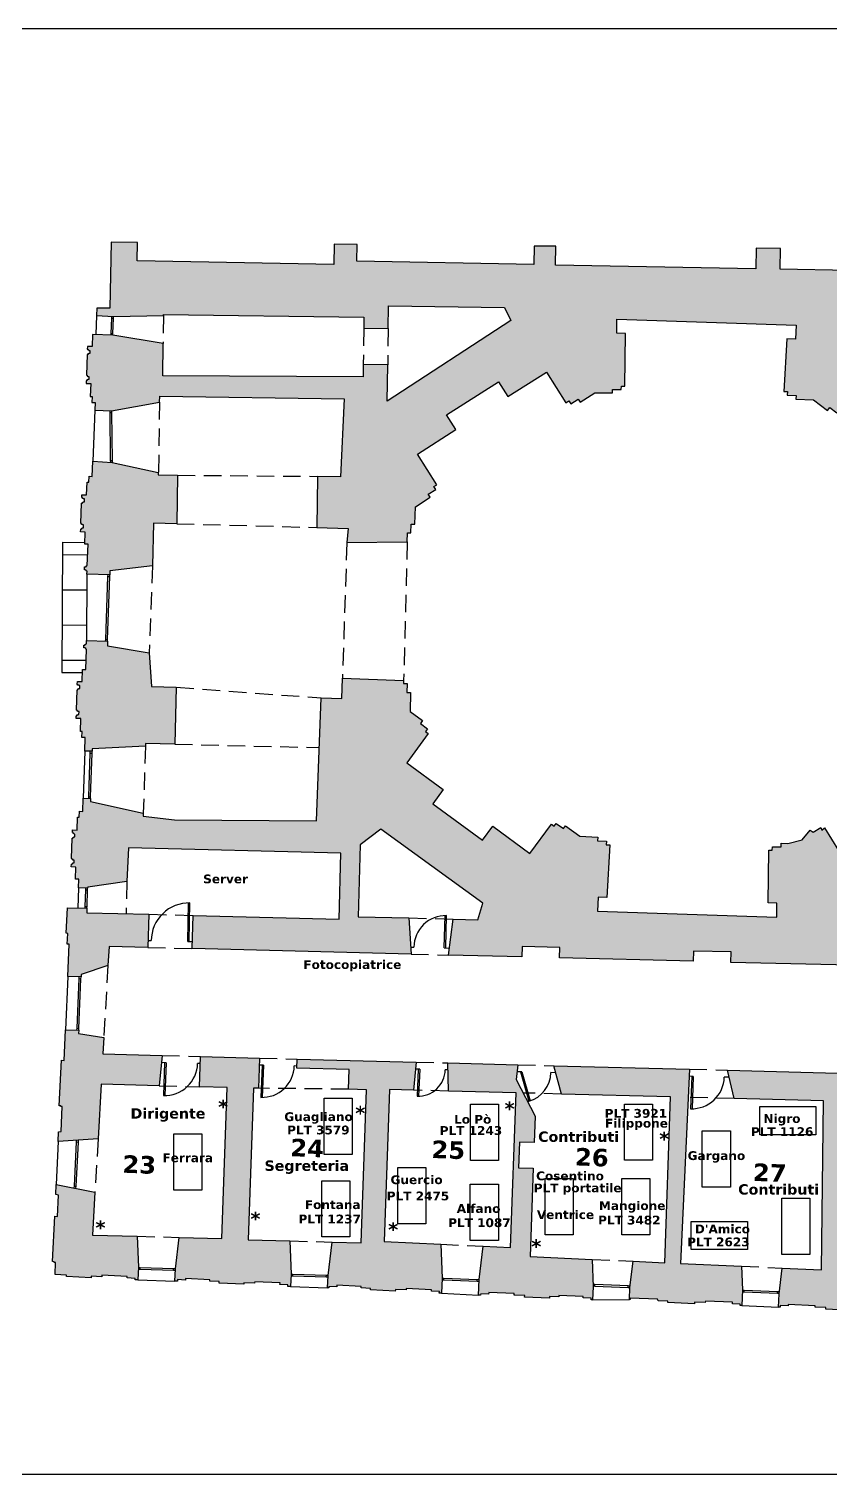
# Model space of a CAD drawing. Extents: x 1037 to 14540, y 1034 to 18285.
# Drawn here: x 10111 to 12390, y 9688 to 13799 of the extents above; entities that cross this region are included whole.
import ezdxf
from ezdxf.enums import TextEntityAlignment as Align

# ---------------------------------------------------------------- set-up
doc = ezdxf.new("R2010")
doc.units = 0
doc.header["$LTSCALE"] = 100
doc.header["$MEASUREMENT"] = 0
doc.linetypes.add('TRATTEGGIATA', pattern=[0.75, 0.5, -0.25])
for name, color, linetype in [('infissi', 251, 'CONTINUOUS'), ('legenda testi', 7, 'CONTINUOUS'), ('murature polilinee', 7, 'CONTINUOUS'), ('murature retini', 253, 'CONTINUOUS'), ('proiezioni', 252, 'CONTINUOUS'), ('Tavoli', 250, 'CONTINUOUS'), ('testi PLT', 154, 'CONTINUOUS')]:
    doc.layers.add(name, color=color, linetype=linetype)
for name, color, linetype, lineweight in [('testi', 252, 'CONTINUOUS', 30), ('testi nomi personale', 251, 'CONTINUOUS', 20), ('testi numero stanza', 40, 'CONTINUOUS', 30)]:
    doc.layers.add(name, color=color, linetype=linetype, lineweight=lineweight)
doc.styles.add('stile1', font='verdanab.ttf', dxfattribs={"height": 1})

msp = doc.modelspace()

# ---------------------------------------------------------------- hatches: boundary and pattern name
at = {"layer": 'murature retini', "lineweight": 30}
h = msp.add_hatch(color=256, dxfattribs=at)
h.paths.add_polyline_path([(13925.9, 12673.5), (14011.1, 12689.2), (14010.8, 12696.2), (14040.7, 12698.6), (14042.9, 12665.3), (14038.3, 12665), (14039, 12654.9), (14035.9, 12654.7), (14044.7, 12542.1), (14048.3, 12542.3), (14048.9, 12534.6), (14054.5, 12535), (14062.6, 12413.4), (14058.5, 12413.1), (14060, 12390.7), (13961.7, 12382.6), (13964.2, 12434.2), (13924.3, 12435.5), (13918.5, 12538.5), (13929.8, 12538.1)])
h.paths.add_polyline_path([(14003.3, 12781.4), (14002.5, 12788.4), (13922.6, 12790), (13917, 12983.6), (13515.4, 12973.7), (13507.3, 13037.1), (13501.4, 13037), (13500.6, 13089.3), (13962.1, 13100.8), (13961.9, 13159.2), (14001.9, 13158.8), (14002.1, 13114.6), (14018.4, 13123.9), (14024.2, 13119.5), (14028.6, 13113.3), (14035.3, 13107.1), (14041.9, 13103.5), (14045.9, 13098.6), (14045.9, 13090.7), (14035.7, 13084), (14026, 13086.2), (14016.2, 13084.9), (14013.5, 13070.3), (14016.3, 13065.7), (14022.5, 12972.5), (14018, 12972.2), (14019.6, 12946.8), (14016.6, 12946.6), (14024.5, 12827), (14027.6, 12827.2), (14028.2, 12817), (14032.8, 12817.3), (14035, 12784)])
h.paths.add_polyline_path([(13395.4, 13086.7), (12919.5, 13074.9), (12917.9, 13168.7), (12841.8, 13169.4), (12843, 13104.1), (12248.1, 13115.3), (12249.2, 13174.8), (12179.4, 13175.4), (12178.3, 13116.6), (11608.4, 13127.3), (11609.4, 13180.6), (11547.8, 13181.2), (11546.8, 13128.4), (11043.4, 13137.9), (11044.3, 13185.7), (10979.3, 13186.3), (10978.2, 13128.9), (10418.3, 13139.4), (10419.3, 13191.4), (10344.3, 13192.1), (10340.8, 13004.2), (10303.7, 13004.9), (10302.9, 12983.4), (10351.6, 12981.4), (10493.6, 12983.6), (10493.6, 12986.7), (11063.6, 12978.9), (11063.1, 12947.3), (11132.9, 12946.4), (11133.7, 13011), (11463.7, 13006.5), (11481.4, 12969.4), (11130, 12739.8), (11131.5, 12843.8), (11061.7, 12844.8), (11061.2, 12808.9), (10491.2, 12811.7), (10492.5, 12903.8), (10349.7, 12927.6), (10291.7, 12929.9), (10290.5, 12895.3), (10277.1, 12895.8), (10276.8, 12888.1), (10278.8, 12888), (10278.7, 12885.7), (10281, 12885.6), (10281, 12884.1), (10284.3, 12884), (10284, 12875.8), (10280.7, 12876), (10280.6, 12874.5), (10278.3, 12874.6), (10278.2, 12872.3), (10276.2, 12872.4), (10274, 12814), (10276, 12813.9), (10275.9, 12811.6), (10278.3, 12811.5), (10278.2, 12810.1), (10281.5, 12810), (10281.2, 12801.8), (10277.9, 12801.9), (10277.9, 12800.5), (10275.5, 12800.5), (10275.4, 12798.2), (10273.5, 12798.3), (10273.2, 12790.6), (10286.6, 12790.1), (10285.2, 12753.6), (10290.2, 12753.4), (10289.5, 12736.5), (10298.7, 12736.2), (10297.9, 12714.9), (10345.9, 12712.2), (10482.6, 12737.7), (10482.9, 12753.9), (11007.8, 12746.6), (10997.5, 12525.3), (10931.9, 12526.2), (10929.9, 12380.8), (11019.1, 12378.3), (11015.2, 12338), (11186.6, 12339.5), (11187.5, 12365.7), (11197.5, 12365.4), (11198.3, 12390.4), (11208.3, 12390), (11210.1, 12440), (11252.3, 12466.8), (11246.9, 12475.2), (11268, 12488.6), (11262.7, 12497.1), (11271.1, 12502.4), (11215.8, 12589.7), (11325.5, 12659.3), (11298.8, 12701.5), (11446.5, 12795.3), (11473.3, 12753.1), (11583.1, 12822.7), (11638.4, 12735.5), (11646.9, 12740.8), (11652.2, 12732.4), (11673.3, 12745.8), (11678.7, 12737.3), (11720.9, 12764.1), (11770.9, 12763.5), (11771, 12773.5), (11796, 12773.1), (11796.2, 12783.1), (11806.2, 12783), (11808.1, 12933), (11783.1, 12933.3), (11783.7, 12973.3), (12293.9, 12956.4), (12291.8, 12916.5), (12266.8, 12917.8), (12258.8, 12768), (12268.8, 12767.5), (12268.3, 12757.5), (12293.3, 12756.2), (12292.7, 12746.2), (12342.7, 12743.5), (12383, 12714), (12388.9, 12722.1), (12409.1, 12707.3), (12415, 12715.4), (12423.1, 12709.5), (12484.1, 12792.9), (12589, 12716.1), (12618.5, 12756.5), (12759.8, 12653.2), (12730.2, 12612.8), (12835.2, 12536.1), (12774.2, 12452.7), (12782.2, 12446.8), (12776.3, 12438.7), (12796.5, 12423.9), (12790.6, 12415.9), (12831, 12386.4), (12829.6, 12344.3), (13009.5, 12340), (13012.9, 12465.1), (13689.9, 12443.1), (13678.4, 12159.6), (13764.2, 12156.1), (13775.4, 12440.3), (13805.7, 12439.4), (13816, 12542.1), (13188.4, 12563.9), (13186, 12534), (13072.2, 12538), (13071, 12568), (13051.3, 12568.7), (13014.6, 12851.9), (12885.4, 12849), (12894.8, 12776.9), (12599.5, 12979.7), (12592.1, 13031.6), (12876.4, 13026.3), (12883.6, 12928.9), (13012.8, 12931.9), (13009.6, 12961.8), (13385.5, 12970.4), (13390.3, 13035.1), (13396.1, 13035.2)])
h.paths.add_polyline_path([(13932.8, 11874.7), (14093.4, 11887.1), (14085.6, 12005.1), (14044.9, 11995.5), (14044.5, 11985.5), (13939.1, 11987)])
h.paths.add_polyline_path([(13952.6, 12197.1), (13955.8, 12262.4), (14068.1, 12269.1), (14073.1, 12193.6), (14025.6, 12190.5), (14025.3, 12195.8)])
h.paths.add_polyline_path([(14092.4, 11473), (14120.7, 11474.8), (14109.3, 11646.9), (14114.1, 11647.2), (14112.5, 11671.3), (14117.6, 11671.6), (14112.3, 11750.4), (14107.3, 11750.1), (14106.1, 11767.7), (13926, 11753.8), (13925.5, 11746.5), (13904.4, 11746.8), (13895.3, 11664.6), (14010.2, 11661.7), (14006.5, 11494.2), (14090.6, 11502.1)])
h.paths.add_polyline_path([(13909.4, 11184.1), (13999.8, 11181.8), (14003.2, 11338.9), (14099.6, 11367), (14097.4, 11396.1), (14125.7, 11398), (14136.8, 11230.4), (14141.7, 11230.8), (14143.3, 11206.7), (14148.3, 11207), (14153.5, 11128.2), (14148.5, 11127.9), (14150.1, 11103.8), (14145.2, 11103.5), (14149.2, 11043.1), (14096, 11039.6), (14053.5, 11060.2), (14054.9, 11095.4), (13897.8, 11099.4)])
h.paths.add_polyline_path([(14006, 10787.5), (14035.9, 10786.7), (14037.9, 10837.7), (14162.3, 10846), (14167, 10774.4), (14171.9, 10774.8), (14173.5, 10750.7), (14178.5, 10751), (14183.7, 10672.2), (14178.7, 10671.9), (14180.3, 10647.8), (14175.4, 10647.5), (14185, 10502.2), (14151.1, 10495), (14151.5, 10503.1), (14068, 10506.4), (14065.6, 10695.5), (14015.9, 10697.5)])
h.paths.add_polyline_path([(13991.8, 10130.4), (14003.6, 10129.9), (14020.6, 10205.4), (14079.6, 10203), (14069.4, 10356.3), (14159.2, 10376.9), (14159.3, 10385.2), (14192.9, 10384.3), (14204, 10215.4), (14222.1, 10216.6), (14223.7, 10192.5), (14229.5, 10193.4), (14236.1, 10093.2), (14230.3, 10092.8), (14232.1, 10066.6), (14195.6, 10068), (14195.4, 10062.3), (14095.7, 10066.3), (14096, 10072.1), (14071.6, 10073.1), (14072.4, 10091.2), (13998.5, 10094.2), (13998.2, 10089.7), (13990.1, 10090)])
h.paths.add_polyline_path([(13552.9, 10148.2), (13564.7, 10147.7), (13581.7, 10223.2), (13621.3, 10221.6), (13621.4, 10247), (13656.8, 10245.5), (13657.6, 10519.1), (13617.6, 10520), (13617.6, 10530), (13657.6, 10529.1), (13658, 10671.8), (13628.9, 10672.9), (13629, 10708.2), (13538.1, 10711.9), (13537.6, 10531.8), (13547.6, 10531.6), (13547.6, 10521.6), (13517.6, 10522.3), (13517.6, 10532.3), (13527.6, 10532.1), (13528.1, 10711), (13408.1, 10717.1), (13407.6, 10534.8), (13447.6, 10533.9), (13447.6, 10523.9), (13397.6, 10525), (13398.1, 10717.6), (13352.2, 10719.4), (13352.5, 10803), (13905.4, 10789.8), (13890.1, 10702.6), (13718.2, 10709.6), (13716.7, 10217.7), (13864.2, 10211.8), (13875.1, 10135.2), (13886.9, 10134.7), (13885.1, 10091.2), (13868.2, 10091.9), (13864.3, 10095.8), (13842.4, 10096.7), (13837.6, 10101.3), (13774.6, 10103.9), (13774.2, 10095.5), (13644.8, 10100.7), (13645.2, 10110.6), (13551.5, 10114.4)])
h.paths.add_polyline_path([(13115.2, 10133.2), (13134, 10343.5), (13143.1, 10352.8), (13185.1, 10420.8), (13201.5, 10504.3), (13188.3, 10588.4), (13148.9, 10658), (13101.2, 10698.7), (13101.2, 10809), (13243.7, 10805.6), (13243.3, 10665.6), (13248.1, 10665.4), (13246.9, 10236.8), (13425.4, 10229.6), (13436.2, 10153), (13448, 10152.5), (13446.6, 10118.5), (13350.1, 10122.8), (13349.9, 10118.5), (13319.6, 10119.8), (13319.4, 10115.5), (13243.6, 10118.9), (13243.8, 10123.2), (13213.5, 10124.5), (13213.7, 10128.8), (13136.7, 10132.3), (13136.5, 10128), (13118.7, 10128.7)])
h.paths.add_polyline_path([(13784.2, 11102.2), (13776.5, 11187.5), (13156.6, 11203), (13149.9, 11118.2), (13254.6, 11115.5), (13255.5, 11141.7), (13362.8, 11139), (13361.9, 11112.8)])
h.paths.add_polyline_path([(10265, 11610.4), (10285.8, 11609.9), (10285.5, 11601.4), (10435.9, 11567.9), (10435.6, 11559.5), (10524.5, 11549.3), (10928.9, 11546.1), (10942, 11895.9), (11001.2, 11894.3), (11002.6, 11951.8), (11176.7, 11945.7), (11176.5, 11936.9), (11186.5, 11936.8), (11186.1, 11911.8), (11196.1, 11911.6), (11195.2, 11857.3), (11230.4, 11831.4), (11224.5, 11823.4), (11244.6, 11808.5), (11238.7, 11800.5), (11246.7, 11794.6), (11185.5, 11711.3), (11289.3, 11635), (11259.7, 11594.7), (11400.7, 11491), (11430.3, 11531.3), (11535.9, 11453.6), (11597.1, 11536.8), (11605.2, 11530.9), (11611.1, 11538.9), (11631.3, 11524.1), (11637.2, 11532.2), (11677.7, 11502.4), (11729.1, 11499.6), (11728.6, 11489.7), (11753.5, 11488.3), (11753, 11478.3), (11763, 11477.8), (11755, 11328), (11730.1, 11329.4), (11727.9, 11289.4), (12238.2, 11272.5), (12238.7, 11312.5), (12213.7, 11312.8), (12215.6, 11462.8), (12225.6, 11462.7), (12225.8, 11472.7), (12250.8, 11472.4), (12250.9, 11482.4), (12269.9, 11482.1), (12310.3, 11492.7), (12332.9, 11519.6), (12342, 11513.9), (12363.2, 11527.5), (12366.2, 11519.9), (12373.8, 11526), (12434.2, 11429.3), (12567.2, 11506.3), (12589.8, 11465.6), (12662.9, 11506.2), (12724.6, 11545.6), (12697.7, 11587.7), (12807.3, 11657.7), (12751.7, 11744.7), (12760.1, 11750.1), (12754.7, 11758.6), (12775.8, 11772), (12770.4, 11780.4), (12807.3, 11804), (12809.7, 11853.5), (12993.2, 11849.1), (12992.1, 11805.5), (13663.1, 11783.6), (13670.5, 11965.7), (13756.5, 11962.2), (13748.5, 11759.9), (13787.8, 11756.9), (13791.9, 11667.2), (13159.1, 11683.1), (13161.2, 11713.1), (13048.4, 11715.9), (13048.7, 11685.9), (12989.2, 11687.4), (12977.1, 11207.5), (13036.3, 11206), (13044.5, 11120.8), (12863.1, 11125.4), (12874.6, 11212.2), (12894.9, 11211.4), (12906.8, 11504), (12870.2, 11506), (12731.7, 11445.1), (12688.3, 11417.7), (12700.3, 11398.7), (12448.7, 11239.7), (12448.7, 11228.4), (12662.9, 11220.2), (12752.2, 11216.9), (12759.9, 11127.9), (12599.1, 11132), (12600.1, 11160.5), (12492.7, 11163.2), (12491.7, 11134.7), (12107.7, 11143.3), (12108.8, 11173.3), (12001.4, 11175.9), (12000.4, 11147), (11620, 11156.6), (11621, 11185.9), (11513.7, 11188.6), (11512.7, 11159.3), (11304.2, 11164.5), (11317.7, 11266.9), (11388, 11265.2), (11401.6, 11312.2), (11112, 11522.8), (11052.7, 11478.5), (11047.6, 11273.7), (11191.6, 11270.1), (11197.7, 11167.2), (10575.4, 11182.8), (10577.8, 11277.3), (10993.3, 11266.9), (10998, 11454.8), (10394.2, 11470), (10389.5, 11374.1), (10277.8, 11357.9), (10277.7, 11355.2), (10251.6, 11355.9), (10252.4, 11380), (10243.3, 11380.3), (10244.4, 11414.9), (10231, 11415.3), (10231.3, 11423.1), (10233.2, 11423), (10233.3, 11425.3), (10235.7, 11425.2), (10235.7, 11426.7), (10239, 11426.6), (10239.3, 11434.8), (10236, 11434.9), (10236.1, 11436.3), (10233.7, 11436.4), (10233.8, 11438.7), (10231.8, 11438.8), (10233.7, 11497.1), (10235.7, 11497.1), (10235.8, 11499.4), (10238.1, 11499.3), (10238.2, 11500.8), (10241.5, 11500.7), (10241.7, 11508.8), (10238.5, 11509), (10238.5, 11510.4), (10236.1, 11510.5), (10236.2, 11512.8), (10234.2, 11512.9), (10234.5, 11520.6), (10247.9, 11520.2), (10249.1, 11556.6), (10254, 11556.5), (10254.6, 11573.4), (10263.8, 11573.1)])
h.paths.add_polyline_path([(12253.6, 10274.2), (12365.3, 10269.1), (12371.2, 10749.9), (12117, 10756.5), (12098.1, 10837.1), (12481, 10827.1), (12480.2, 10795.2), (12425.4, 10796.6), (12419, 10266.6), (12550, 10260.6), (12552.8, 10188.6), (12551.2, 10158.2), (12484.1, 10161.2), (12483.9, 10156.9), (12453.6, 10158.2), (12453.4, 10153.9), (12377.6, 10157.3), (12377.8, 10161.6), (12347.5, 10162.9), (12347.7, 10167.2), (12270.7, 10170.7), (12270.5, 10166.4), (12247.8, 10167.4), (12247.6, 10163.1), (12243.5, 10163.2), (12245, 10200.8)])
h.paths.add_polyline_path([(12693.4, 10254.1), (12796.7, 10249.3), (12804.3, 10738.7), (12587.2, 10744.3), (12589.3, 10824.3), (12751.8, 10820.1), (12751.2, 10791.3), (12858.5, 10788.1), (12859.1, 10817.3), (12980.2, 10814.2), (12980.2, 10720.5), (12944.8, 10709.2), (12881.3, 10663.1), (12839.3, 10595.1), (12822.9, 10511.6), (12836, 10427.5), (12875.4, 10357.9), (12937.2, 10309.5), (12998.2, 10292.6), (13011.8, 10137.8), (13010.4, 10133.6), (12990.6, 10134.4), (12990.8, 10138.7), (12913.8, 10142.1), (12913.6, 10137.8), (12883.3, 10139.2), (12883.1, 10134.9), (12807.4, 10138.2), (12807.6, 10142.5), (12777.2, 10143.9), (12777.4, 10148.2), (12683.6, 10152.3), (12685, 10187.6)])
h.paths.add_polyline_path([(11829.6, 10293.6), (11919.8, 10289.4), (11936.3, 10761.2), (11625.9, 10769.3), (11604.3, 10849.9), (11989.7, 10839.9), (11964.1, 10287.4), (12137.7, 10279.5), (12140.4, 10211.9), (12138.6, 10167.4), (12134.4, 10167.6), (12134.6, 10171.9), (12111.9, 10172.8), (12112.1, 10177.1), (12035.1, 10180.2), (12034.9, 10175.9), (12004.6, 10177.2), (12004.4, 10172.9), (11928.6, 10175.9), (11928.8, 10180.2), (11900.4, 10181.4), (11898.6, 10185.8), (11821.6, 10188.9), (11821.5, 10184.6), (11819.3, 10184.7), (11820.7, 10218.6)])
h.paths.add_polyline_path([(11403.1, 10336.5), (11481, 10333), (11496.4, 10772.7), (11304.2, 10777.6), (11302.7, 10857.7), (11501.9, 10852.5), (11497.2, 10810.7), (11550.7, 10706.2), (11548.1, 10631), (11506.5, 10632.1), (11503.9, 10559), (11545.5, 10558), (11536.7, 10306.9), (11713.2, 10298.9), (11716.3, 10220.7), (11714.2, 10183.7), (11710, 10183.9), (11710.2, 10188.2), (11687.5, 10189.1), (11687.7, 10193.4), (11618.4, 10196.2), (11618.3, 10191.9), (11591.5, 10193), (11591.4, 10188.7), (11520.9, 10191.6), (11521.1, 10195.9), (11492.8, 10197), (11490.8, 10197.1), (11491, 10201.4), (11418.7, 10204.4), (11418.6, 10200.1), (11395.9, 10201), (11395.7, 10196.7), (11389.3, 10196.9), (11391.2, 10241.4)])
h.paths.add_polyline_path([(10960.3, 10218), (10961.8, 10252.8), (10973.8, 10348.1), (11056.3, 10345.9), (11071.5, 10781.6), (11019.9, 10782.9), (11021.8, 10838.7), (10873.2, 10842.6), (10874.1, 10868.8), (11212.6, 10860), (11204.7, 10780.2), (11136.5, 10782), (11121.4, 10349.3), (11282.4, 10342), (11286.2, 10245.6), (11284.5, 10202.7), (11278.1, 10203), (11278.3, 10207.3), (11255.7, 10208.4), (11255.9, 10212.7), (11183.7, 10216.1), (11183.5, 10211.8), (11153.1, 10213.2), (11152.9, 10208.9), (11082.5, 10212.2), (11082.7, 10216.5), (11056, 10217.8), (11056.2, 10222.1), (10987, 10225.3), (10986.8, 10221.1), (10964.1, 10222.1), (10963.9, 10217.8)])
h.paths.add_polyline_path([(10538.5, 10361.4), (10659.4, 10358.2), (10674.5, 10788), (10596, 10790), (10599, 10876), (10766.8, 10871.6), (10763.8, 10785.7), (10749.4, 10786), (10734.4, 10354.3), (10853.2, 10351.2), (10856.9, 10257.1), (10855.3, 10221.7), (10847.4, 10222.1), (10847.6, 10226.4), (10824.9, 10227.4), (10825.1, 10231.7), (10752.9, 10235.1), (10752.7, 10230.8), (10722.4, 10232.3), (10722.2, 10228), (10651.8, 10231.3), (10652, 10235.6), (10625.3, 10236.8), (10625.5, 10241.1), (10556.3, 10244.4), (10556.1, 10240.1), (10533.4, 10241.2), (10533.2, 10236.9), (10525.8, 10237.2), (10527.2, 10272)])
h.paths.add_polyline_path([(10214.8, 10952), (10252.3, 10951.1), (10251.8, 10941.1), (10323.8, 10930.1), (10321.1, 10883.2), (10489.5, 10878.8), (10481.4, 10793), (10316.2, 10797.3), (10307.2, 10641.6), (10193.9, 10634.6), (10195.1, 10662.1), (10202.3, 10662.5), (10205.4, 10733.6), (10201.1, 10733.8), (10201.2, 10735.8), (10196.9, 10736), (10203.3, 10865.1), (10211, 10864.7)])
h.paths.add_polyline_path([(10298.5, 10490.1), (10291.5, 10367.8), (10418.9, 10364.5), (10422.3, 10276.3), (10420.8, 10240.3), (10412.9, 10240.6), (10413.1, 10244.9), (10390.4, 10246), (10390.6, 10250.3), (10318.4, 10253.7), (10318.2, 10249.4), (10287.9, 10250.8), (10287.7, 10246.5), (10217.3, 10249.9), (10217.5, 10254.2), (10185, 10255.7), (10186.6, 10290), (10182.3, 10290.3), (10182.4, 10292.2), (10178.1, 10292.4), (10184.2, 10421.6), (10191.9, 10421.2), (10194.5, 10482), (10187.4, 10483.5), (10188.6, 10512.1)])
h.paths.add_polyline_path([(10220.6, 11298.9), (10275.8, 11297.5), (10275.4, 11284.9), (10451.6, 11280.5), (10449.2, 11186), (10338.6, 11188.7), (10335.5, 11135), (10259.1, 11109.5), (10258.8, 11102.2), (10221.3, 11103.2), (10225.3, 11195.7), (10219.8, 11195.9), (10221.3, 11226.3), (10217, 11226.5)])
h.paths.add_polyline_path([(10274.9, 12058.9), (10333.8, 12057.4), (10333.9, 12044.4), (10453, 12024.6), (10459.8, 11928), (10530, 11926.1), (10525.7, 11764.4), (10442.3, 11766.5), (10442.1, 11759.2), (10290.5, 11751.3), (10290.2, 11744.1), (10269.4, 11744.6), (10270.7, 11783.2), (10261.5, 11783.5), (10262.1, 11800.4), (10257.1, 11800.6), (10258.3, 11837.1), (10244.9, 11837.5), (10245.2, 11845.3), (10247.2, 11845.2), (10247.3, 11847.5), (10249.6, 11847.4), (10249.7, 11848.9), (10252.9, 11848.8), (10253.2, 11856.9), (10249.9, 11857.1), (10250, 11858.5), (10247.6, 11858.6), (10247.7, 11860.9), (10245.7, 11861), (10247.6, 11919.3), (10249.6, 11919.3), (10249.7, 11921.6), (10252.1, 11921.5), (10252.1, 11922.9), (10255.4, 11922.8), (10255.7, 11931), (10252.4, 11931.1), (10252.4, 11932.6), (10250.1, 11932.7), (10248.1, 11935), (10248.4, 11942.8), (10261.8, 11942.3), (10263, 11976.9), (10272.1, 11976.6), (10274.1, 12034.3), (10272.1, 12034.4), (10272.1, 12036.7), (10269.8, 12038.2), (10266.5, 12038.3), (10266.8, 12046.5), (10270.1, 12046.4), (10270.1, 12047.9), (10272.5, 12047.8), (10272.6, 12050.1), (10274.6, 12050)])
h.paths.add_polyline_path([(10292.5, 12569), (10347.3, 12565.9), (10478.8, 12537), (10478.7, 12530.6), (10533.6, 12529.5), (10531.1, 12391.6), (10465.1, 12393.3), (10462.4, 12272.1), (10341, 12257.2), (10340.7, 12246.4), (10275.6, 12247.6), (10275.9, 12256.5), (10274, 12256.6), (10274, 12258.9), (10271.7, 12259), (10271.7, 12260.4), (10268.5, 12260.5), (10268.8, 12268.7), (10272, 12268.6), (10272.1, 12270.1), (10274.4, 12270), (10274.5, 12272.3), (10276.6, 12272.2), (10278.8, 12333.1), (10269.7, 12333.4), (10271, 12367.9), (10257.6, 12368.4), (10257.9, 12376.2), (10259.9, 12376.1), (10259.9, 12378.4), (10262.3, 12378.3), (10262.4, 12379.8), (10265.6, 12379.7), (10265.9, 12387.9), (10262.7, 12388), (10262.7, 12389.4), (10260.3, 12389.5), (10260.4, 12391.8), (10258.4, 12391.9), (10260.6, 12450.2), (10262.6, 12450.2), (10262.7, 12452.5), (10265, 12452.4), (10265.1, 12453.9), (10268.4, 12453.7), (10268.7, 12461.9), (10265.4, 12462), (10265.4, 12463.5), (10263.1, 12463.6), (10263.2, 12465.9), (10261.2, 12466), (10261.5, 12473.7), (10274.9, 12473.2), (10276.2, 12509.7), (10281.2, 12509.5), (10281.8, 12526.4), (10290.9, 12526.1)])

# ---------------------------------------------------------------- linework, layer by layer
at = {"layer": 'infissi', "linetype": 'Continuous'}
for p, q in [((10344.8, 12932.7), (10346.5, 12976.6)), ((10346.5, 12976.6), (10346.6, 12981.6)), ((10349.8, 12932.6), (10351.5, 12976.4)), ((10351.5, 12976.4), (10351.6, 12981.4)), ((10344.7, 12927.8), (10344.8, 12932.7)), ((10349.7, 12927.6), (10349.8, 12932.6)), ((10340.9, 12712.5), (10341, 12707.5)), ((10341, 12707.5), (10342.2, 12571.2)), ((10345.9, 12712.2), (10346, 12707.6)), ((10346, 12707.6), (10347.2, 12571.2)), ((10342.2, 12571.2), (10342.3, 12566.2)), ((10347.2, 12571.2), (10347.3, 12565.9)), ((10329, 12062.5), (10335.5, 12241.5)), ((10334, 12062.4), (10340.5, 12241.3)), ((10335.5, 12241.5), (10335.7, 12246.5)), ((10340.5, 12241.3), (10340.7, 12246.4)), ((10328.8, 12057.5), (10329, 12062.5)), ((10333.8, 12057.4), (10334, 12062.4)), ((10281, 11615), (10285.1, 11739.2)), ((10285.1, 11739.2), (10285.2, 11744.2)), ((10286, 11614.8), (10290.1, 11739)), ((10290.1, 11739), (10290.2, 11744.1)), ((10280.8, 11610), (10281, 11615)), ((10285.8, 11609.9), (10286, 11614.8)), ((10271, 11302.7), (10272.5, 11350.3)), ((10272.5, 11350.3), (10272.7, 11355.3)), ((10276, 11302.5), (10277.5, 11350.2)), ((10277.5, 11350.2), (10277.7, 11355.2)), ((10562.3, 11203.1), (10564.7, 11312.7)), ((10566.3, 11203), (10568.7, 11312.7)), ((10270.8, 11297.7), (10271, 11302.7)), ((10275.8, 11297.5), (10276, 11302.5)), ((11292.4, 11184.8), (11294.6, 11276.8)), ((11296.4, 11184.7), (11298.6, 11276.8)), ((10449.7, 11206), (10458.7, 11205.8)), ((10562.3, 11203.1), (10575.9, 11202.8)), ((11196.6, 11187.2), (11205.8, 11187)), ((11292.4, 11184.8), (11306.8, 11184.4)), ((10253.6, 11097.4), (10253.8, 11102.4)), ((10258.6, 11097.2), (10258.8, 11102.2)), ((10247.5, 10956.2), (10253.6, 11097.4)), ((10252.5, 10956), (10258.6, 11097.2)), ((10247.3, 10951.2), (10247.5, 10956.2)), ((10252.3, 10951.1), (10252.5, 10956)), ((10500.8, 10858.4), (10487.6, 10858.9)), ((10496.8, 10858.5), (10493.2, 10764.9)), ((10500.8, 10858.4), (10497.2, 10764.8)), ((10598.3, 10856), (10590.5, 10856.3)), ((10777.9, 10851.2), (10766.1, 10851.6)), ((10773.9, 10851.3), (10770.4, 10759.8)), ((10777.9, 10851.2), (10774.4, 10759.7)), ((10873.4, 10848.9), (10865.5, 10849.2)), ((11222.5, 10839.6), (11210.6, 10840.1)), ((11218.5, 10839.8), (11215.4, 10763.3)), ((11222.5, 10839.6), (11219.4, 10763.2)), ((11303.1, 10837.7), (11295, 10838)), ((11513.2, 10832.1), (11499.7, 10832.6)), ((11508.9, 10832.2), (11533.3, 10748.8)), ((11513.2, 10832.1), (11537.1, 10750)), ((11609.7, 10829.7), (11595.7, 10830.1)), ((12000.9, 10819.4), (11988.8, 10819.9)), ((11996.9, 10819.6), (11993.2, 10727.5)), ((12000.9, 10819.4), (11997.2, 10727.4)), ((12102.8, 10816.9), (12089, 10817.3)), ((10245.3, 10632.8), (10238.9, 10507.1)), ((10250.3, 10632.5), (10243.9, 10506.8)), ((10245.5, 10637.8), (10245.3, 10632.8)), ((10250.6, 10638.1), (10250.3, 10632.5)), ((10238.9, 10507.1), (10238.6, 10502.1)), ((10243.9, 10506.8), (10243.6, 10501.1)), ((10422.1, 10271.3), (10427.1, 10271.1)), ((10422.3, 10276.3), (10427.3, 10276.1)), ((10427.1, 10271.1), (10522.1, 10268.4)), ((10427.3, 10276.1), (10522.2, 10273.4)), ((10522.1, 10268.4), (10527.1, 10268.2)), ((10522.2, 10273.4), (10527.3, 10273.2)), ((10856.7, 10252.1), (10861.7, 10251.9)), ((10856.9, 10257.1), (10861.8, 10256.9)), ((10861.7, 10251.9), (10956.7, 10249.2)), ((10861.8, 10256.9), (10956.8, 10254.2)), ((10956.7, 10249.2), (10961.7, 10249)), ((10956.8, 10254.2), (10961.9, 10254)), ((11286, 10240.6), (11291, 10240.4)), ((11286.2, 10245.6), (11291.2, 10245.4)), ((11291, 10240.4), (11386, 10236.6)), ((11291.2, 10245.4), (11386.2, 10241.6)), ((11386, 10236.6), (11390.9, 10236.4)), ((11386.2, 10241.6), (11391.2, 10241.4)), ((11715.8, 10223.3), (11720.8, 10223.1)), ((11716, 10228.3), (11721, 10228.1)), ((11720.8, 10223.1), (11815.7, 10219.2)), ((11721, 10228.1), (11815.9, 10224.2)), ((11815.7, 10219.2), (11820.7, 10219)), ((11815.9, 10224.2), (11820.9, 10224)), ((12140.2, 10207), (12145.2, 10206.7)), ((12140.4, 10211.9), (12145.4, 10211.7)), ((12145.2, 10206.7), (12240.1, 10202.9)), ((12145.4, 10211.7), (12240.3, 10207.9)), ((12240.1, 10202.9), (12245.1, 10202.7)), ((12240.3, 10207.9), (12245.3, 10207.7))]:
    msp.add_line(p, q, dxfattribs=at)
at = {"layer": 'infissi'}
for p, q in [((10346.5, 12976.6), (10351.5, 12976.4)), ((10344.8, 12932.7), (10349.8, 12932.6)), ((10341, 12707.5), (10346, 12707.6)), ((10342.2, 12571.2), (10347.2, 12571.2)), ((10335.5, 12241.5), (10340.5, 12241.3)), ((10329, 12062.5), (10334, 12062.4)), ((10285.1, 11739.2), (10290.1, 11739)), ((10281, 11615), (10286, 11614.8)), ((10272.5, 11350.3), (10277.5, 11350.2)), ((10271, 11302.7), (10276, 11302.5)), ((10253.6, 11097.4), (10258.6, 11097.2)), ((10247.5, 10956.2), (10252.5, 10956)), ((10245.3, 10632.8), (10250.3, 10632.5)), ((10238.9, 10507.1), (10243.9, 10506.8)), ((10427.1, 10271.1), (10427.3, 10276.1)), ((10522.1, 10268.4), (10522.2, 10273.4)), ((10861.7, 10251.9), (10861.8, 10256.9)), ((10956.7, 10249.2), (10956.8, 10254.2)), ((11291, 10240.4), (11291.2, 10245.4)), ((11386, 10236.6), (11386.2, 10241.6)), ((11720.8, 10223.1), (11721, 10228.1)), ((11815.7, 10219.2), (11815.9, 10224.2)), ((12145.2, 10206.7), (12145.4, 10211.7)), ((12240.1, 10202.9), (12240.3, 10207.9))]:
    msp.add_line(p, q, dxfattribs=at)
at = {"layer": 'infissi', "linetype": 'Continuous'}
for centre, radius, start, end in [((10566.3, 11205), 107.7, 88.7556, 179.5964), ((11296.5, 11186.2), 90.6, 88.6442, 179.485), ((10496.8, 10858.5), 93.7, 267.8137, 358.667), ((10773.9, 10851.3), 91.6, 267.8088, 358.671), ((11218.5, 10839.8), 76.6, 267.7392, 358.6886), ((11508.7, 10832.3), 87, 286.414, 358.6078), ((11996.9, 10819.6), 92.2, 267.6945, 358.5353)]:
    msp.add_arc(centre, radius, start, end, dxfattribs=at)
at = {"layer": 'legenda testi'}
msp.add_lwpolyline([(7937.2, 9688.1), (14443.4, 9688.1), (14443.4, 13799), (7937.2, 13799)], close=True, dxfattribs=at)
at = {"layer": 'murature polilinee', "lineweight": 30}
for points in [[(12843, 13104.1), (12248.1, 13115.3), (12249.2, 13174.8), (12179.4, 13175.4), (12178.3, 13116.6), (11608.4, 13127.3), (11609.4, 13180.6), (11547.8, 13181.2), (11546.8, 13128.4), (11043.4, 13137.9), (11044.3, 13185.7), (10979.3, 13186.3), (10978.2, 13128.9), (10418.3, 13139.4), (10419.3, 13191.4), (10344.3, 13192.1), (10340.8, 13004.2), (10303.7, 13004.9), (10302.9, 12983.4), (10351.6, 12981.4), (10493.6, 12983.6), (10493.6, 12986.7), (11063.6, 12978.9), (11063.1, 12947.3), (11132.9, 12946.4), (11133.7, 13011), (11463.7, 13006.5), (11481.4, 12969.4), (11130, 12739.8), (11131.5, 12843.8), (11061.7, 12844.8), (11061.2, 12808.9), (10491.2, 12811.7), (10492.5, 12903.8), (10349.7, 12927.6), (10291.7, 12929.9), (10290.5, 12895.3), (10277.1, 12895.8), (10276.8, 12888.1), (10278.8, 12888), (10278.7, 12885.7), (10281, 12885.6), (10281, 12884.1), (10284.3, 12884), (10284, 12875.8), (10280.7, 12876), (10280.6, 12874.5), (10278.3, 12874.6), (10278.2, 12872.3), (10276.2, 12872.4), (10274, 12814), (10276, 12813.9), (10275.9, 12811.6), (10278.3, 12811.5), (10278.2, 12810.1), (10281.5, 12810), (10281.2, 12801.8), (10277.9, 12801.9), (10277.9, 12800.5), (10275.5, 12800.5), (10275.4, 12798.2), (10273.5, 12798.3), (10273.2, 12790.6), (10286.6, 12790.1), (10285.2, 12753.6), (10290.2, 12753.4), (10289.5, 12736.5), (10298.7, 12736.2), (10297.9, 12714.9), (10345.9, 12712.2), (10482.6, 12737.7), (10482.9, 12753.9), (11007.8, 12746.6), (10997.5, 12525.3), (10931.9, 12526.2), (10929.9, 12380.8), (11019.1, 12378.3), (11015.2, 12338), (11186.6, 12339.5), (11187.5, 12365.7), (11197.5, 12365.4), (11198.3, 12390.4), (11208.3, 12390), (11210.1, 12440), (11252.3, 12466.8), (11246.9, 12475.2), (11268, 12488.6), (11262.7, 12497.1), (11271.1, 12502.4), (11215.8, 12589.7), (11325.5, 12659.3), (11298.8, 12701.5), (11446.5, 12795.3), (11473.3, 12753.1), (11583.1, 12822.7), (11638.4, 12735.5), (11646.9, 12740.8), (11652.2, 12732.4), (11673.3, 12745.8), (11678.7, 12737.3), (11720.9, 12764.1), (11770.9, 12763.5), (11771, 12773.5), (11796, 12773.1), (11796.2, 12783.1), (11806.2, 12783), (11808.1, 12933), (11783.1, 12933.3), (11783.7, 12973.3), (12293.9, 12956.4), (12291.8, 12916.5), (12266.8, 12917.8), (12258.8, 12768), (12268.8, 12767.5), (12268.3, 12757.5), (12293.3, 12756.2), (12292.7, 12746.2), (12342.7, 12743.5), (12383, 12714), (12388.9, 12722.1), (12409.1, 12707.3)], [(12491.7, 11134.7), (12107.7, 11143.3), (12108.8, 11173.3), (12001.4, 11175.9), (12000.4, 11147), (11620, 11156.6), (11621, 11185.9), (11513.7, 11188.6), (11512.7, 11159.3), (11304.2, 11164.5), (11317.7, 11266.9), (11388, 11265.2), (11401.6, 11312.2), (11112, 11522.8), (11052.7, 11478.5), (11047.6, 11273.7), (11191.6, 11270.1), (11197.7, 11167.2), (10575.4, 11182.8), (10577.8, 11277.3), (10993.3, 11266.9), (10998, 11454.8), (10394.2, 11470), (10389.5, 11374.1), (10277.8, 11357.9), (10277.7, 11355.2), (10251.6, 11355.9), (10252.4, 11380), (10243.3, 11380.3), (10244.4, 11414.9), (10231, 11415.3), (10231.3, 11423.1), (10233.2, 11423), (10233.3, 11425.3), (10235.7, 11425.2), (10235.7, 11426.7), (10239, 11426.6), (10239.3, 11434.8), (10236, 11434.9), (10236.1, 11436.3), (10233.7, 11436.4), (10233.8, 11438.7), (10231.8, 11438.8), (10233.7, 11497.1), (10235.7, 11497.1), (10235.8, 11499.4), (10238.1, 11499.3), (10238.2, 11500.8), (10241.5, 11500.7), (10241.7, 11508.8), (10238.5, 11509), (10238.5, 11510.4), (10236.1, 11510.5), (10236.2, 11512.8), (10234.2, 11512.9), (10234.5, 11520.6), (10247.9, 11520.2), (10249.1, 11556.6), (10254, 11556.5), (10254.6, 11573.4), (10263.8, 11573.1), (10265, 11610.4), (10285.8, 11609.9), (10285.5, 11601.4), (10435.9, 11567.9), (10435.6, 11559.5), (10524.5, 11549.3), (10928.9, 11546.1), (10942, 11895.9), (11001.2, 11894.3), (11002.6, 11951.8), (11176.7, 11945.7), (11176.5, 11936.9), (11186.5, 11936.8), (11186.1, 11911.8), (11196.1, 11911.6), (11195.2, 11857.3), (11230.4, 11831.4), (11224.5, 11823.4), (11244.6, 11808.5), (11238.7, 11800.5), (11246.7, 11794.6), (11185.5, 11711.3), (11289.3, 11635), (11259.7, 11594.7), (11400.7, 11491), (11430.3, 11531.3), (11535.9, 11453.6), (11597.1, 11536.8), (11605.2, 11530.9), (11611.1, 11538.9), (11631.3, 11524.1), (11637.2, 11532.2), (11677.7, 11502.4), (11729.1, 11499.6), (11728.6, 11489.7), (11753.5, 11488.3), (11753, 11478.3), (11763, 11477.8), (11755, 11328), (11730.1, 11329.4), (11727.9, 11289.4), (12238.2, 11272.5), (12238.7, 11312.5), (12213.7, 11312.8), (12215.6, 11462.8), (12225.6, 11462.7), (12225.8, 11472.7), (12250.8, 11472.4), (12250.9, 11482.4), (12269.9, 11482.1), (12310.3, 11492.7), (12332.9, 11519.6), (12342, 11513.9), (12363.2, 11527.5), (12366.2, 11519.9), (12373.8, 11526), (12434.2, 11429.3)], [(12453.4, 10153.9), (12377.6, 10157.3), (12377.8, 10161.6), (12347.5, 10162.9), (12347.7, 10167.2), (12270.7, 10170.7), (12270.5, 10166.4), (12247.8, 10167.4), (12247.6, 10163.1), (12243.5, 10163.2), (12245, 10200.8), (12253.6, 10274.2), (12365.3, 10269.1), (12371.2, 10749.9), (12117, 10756.5), (12098.1, 10837.1), (12481, 10827.1)]]:
    msp.add_lwpolyline(points, dxfattribs=at)
for points in [[(10292.5, 12569), (10347.3, 12565.9), (10478.8, 12537), (10478.7, 12530.6), (10533.6, 12529.5), (10531.1, 12391.6), (10465.1, 12393.3), (10462.4, 12272.1), (10341, 12257.2), (10340.7, 12246.4), (10275.6, 12247.6), (10275.9, 12256.5), (10274, 12256.6), (10274, 12258.9), (10271.7, 12259), (10271.7, 12260.4), (10268.5, 12260.5), (10268.8, 12268.7), (10272, 12268.6), (10272.1, 12270.1), (10274.4, 12270), (10274.5, 12272.3), (10276.6, 12272.2), (10278.8, 12333.1), (10269.7, 12333.4), (10271, 12367.9), (10257.6, 12368.4), (10257.9, 12376.2), (10259.9, 12376.1), (10259.9, 12378.4), (10262.3, 12378.3), (10262.4, 12379.8), (10265.6, 12379.7), (10265.9, 12387.9), (10262.7, 12388), (10262.7, 12389.4), (10260.3, 12389.5), (10260.4, 12391.8), (10258.4, 12391.9), (10260.6, 12450.2), (10262.6, 12450.2), (10262.7, 12452.5), (10265, 12452.4), (10265.1, 12453.9), (10268.4, 12453.7), (10268.7, 12461.9), (10265.4, 12462), (10265.4, 12463.5), (10263.1, 12463.6), (10263.2, 12465.9), (10261.2, 12466), (10261.5, 12473.7), (10274.9, 12473.2), (10276.2, 12509.7), (10281.2, 12509.5), (10281.8, 12526.4), (10290.9, 12526.1)], [(10274.9, 12058.9), (10333.8, 12057.4), (10333.9, 12044.4), (10453, 12024.6), (10459.8, 11928), (10530, 11926.1), (10525.7, 11764.4), (10442.3, 11766.5), (10442.1, 11759.2), (10290.5, 11751.3), (10290.2, 11744.1), (10269.4, 11744.6), (10270.7, 11783.2), (10261.5, 11783.5), (10262.1, 11800.4), (10257.1, 11800.6), (10258.3, 11837.1), (10244.9, 11837.5), (10245.2, 11845.3), (10247.2, 11845.2), (10247.3, 11847.5), (10249.6, 11847.4), (10249.7, 11848.9), (10252.9, 11848.8), (10253.2, 11856.9), (10249.9, 11857.1), (10250, 11858.5), (10247.6, 11858.6), (10247.7, 11860.9), (10245.7, 11861), (10247.6, 11919.3), (10249.6, 11919.3), (10249.7, 11921.6), (10252.1, 11921.5), (10252.1, 11922.9), (10255.4, 11922.8), (10255.7, 11931), (10252.4, 11931.1), (10252.4, 11932.6), (10250.1, 11932.7), (10248.1, 11935), (10248.1, 11935), (10248.4, 11942.8), (10261.8, 11942.3), (10263, 11976.9), (10272.1, 11976.6), (10274.1, 12034.3), (10272.1, 12034.4), (10272.1, 12036.7), (10269.8, 12038.2), (10266.5, 12038.3), (10266.8, 12046.5), (10270.1, 12046.4), (10270.1, 12047.9), (10272.5, 12047.8), (10272.6, 12050.1), (10274.6, 12050)], [(10220.6, 11298.9), (10275.8, 11297.5), (10275.4, 11284.9), (10451.6, 11280.5), (10449.2, 11186), (10338.6, 11188.7), (10335.5, 11135), (10259.1, 11109.5), (10258.8, 11102.2), (10221.3, 11103.2), (10225.3, 11195.7), (10219.8, 11195.9), (10221.3, 11226.3), (10217, 11226.5)], [(10214.8, 10952), (10252.3, 10951.1), (10251.8, 10941.1), (10323.8, 10930.1), (10321.1, 10883.2), (10489.5, 10878.8), (10481.4, 10793), (10316.2, 10797.3), (10307.2, 10641.6), (10193.9, 10634.6), (10195.1, 10662.1), (10202.3, 10662.5), (10205.4, 10733.6), (10201.1, 10733.8), (10201.2, 10735.8), (10196.9, 10736), (10203.3, 10865.1), (10211, 10864.7)], [(10538.5, 10361.4), (10659.4, 10358.2), (10674.5, 10788), (10596, 10790), (10599, 10876), (10766.8, 10871.6), (10763.8, 10785.7), (10749.4, 10786), (10734.4, 10354.3), (10853.2, 10351.2), (10856.9, 10257.1), (10855.3, 10221.7), (10847.4, 10222.1), (10847.6, 10226.4), (10824.9, 10227.4), (10825.1, 10231.7), (10752.9, 10235.1), (10752.7, 10230.8), (10722.4, 10232.3), (10722.2, 10228), (10651.8, 10231.3), (10652, 10235.6), (10625.3, 10236.8), (10625.5, 10241.1), (10556.3, 10244.4), (10556.1, 10240.1), (10533.4, 10241.2), (10533.2, 10236.9), (10525.8, 10237.2), (10527.2, 10272)], [(10960.3, 10218), (10961.8, 10252.8), (10973.8, 10348.1), (11056.3, 10345.9), (11071.5, 10781.6), (11019.9, 10782.9), (11021.8, 10838.7), (10873.2, 10842.6), (10874.1, 10868.8), (11212.6, 10860), (11204.7, 10780.2), (11136.5, 10782), (11121.4, 10349.3), (11282.4, 10342), (11286.2, 10245.6), (11284.5, 10202.7), (11278.1, 10203), (11278.3, 10207.3), (11255.7, 10208.4), (11255.9, 10212.7), (11183.7, 10216.1), (11183.5, 10211.8), (11153.1, 10213.2), (11152.9, 10208.9), (11082.5, 10212.2), (11082.7, 10216.5), (11056, 10217.8), (11056.2, 10222.1), (10987, 10225.3), (10986.8, 10221.1), (10964.1, 10222.1), (10963.9, 10217.8)], [(11403.1, 10336.5), (11481, 10333), (11496.4, 10772.7), (11304.2, 10777.6), (11302.7, 10857.7), (11501.9, 10852.5), (11497.2, 10810.7), (11550.7, 10706.2), (11548.1, 10631), (11506.5, 10632.1), (11503.9, 10559), (11545.5, 10558), (11536.7, 10306.9), (11713.2, 10298.9), (11716.3, 10220.7), (11714.2, 10183.7), (11710, 10183.9), (11710.2, 10188.2), (11687.5, 10189.1), (11687.7, 10193.4), (11618.4, 10196.2), (11618.3, 10191.9), (11591.5, 10193), (11591.4, 10188.7), (11520.9, 10191.6), (11521.1, 10195.9), (11492.8, 10197), (11490.8, 10197.1), (11491, 10201.4), (11418.7, 10204.4), (11418.6, 10200.1), (11395.9, 10201), (11395.7, 10196.7), (11389.3, 10196.9), (11391.2, 10241.4)], [(11829.6, 10293.6), (11919.8, 10289.4), (11936.3, 10761.2), (11625.9, 10769.3), (11604.3, 10849.9), (11989.7, 10839.9), (11964.1, 10287.4), (12137.7, 10279.5), (12140.4, 10211.9), (12138.6, 10167.4), (12134.4, 10167.6), (12134.6, 10171.9), (12111.9, 10172.8), (12112.1, 10177.1), (12035.1, 10180.2), (12034.9, 10175.9), (12004.6, 10177.2), (12004.4, 10172.9), (11928.6, 10175.9), (11928.8, 10180.2), (11900.4, 10181.4), (11898.6, 10185.8), (11821.6, 10188.9), (11821.5, 10184.6), (11819.3, 10184.7), (11820.7, 10218.6)], [(10298.5, 10490.1), (10291.5, 10367.8), (10418.9, 10364.5), (10422.3, 10276.3), (10420.8, 10240.3), (10412.9, 10240.6), (10413.1, 10244.9), (10390.4, 10246), (10390.6, 10250.3), (10318.4, 10253.7), (10318.2, 10249.4), (10287.9, 10250.8), (10287.7, 10246.5), (10217.3, 10249.9), (10217.5, 10254.2), (10185, 10255.7), (10186.6, 10290), (10182.3, 10290.3), (10182.4, 10292.2), (10178.1, 10292.4), (10184.2, 10421.6), (10191.9, 10421.2), (10194.5, 10482), (10187.4, 10483.5), (10188.6, 10512.1)]]:
    msp.add_lwpolyline(points, close=True, dxfattribs=at)
at = {"layer": 'proiezioni', "linetype": 'Continuous'}
for p, q in [((10302.9, 12983.4), (10300.7, 12929.6)), ((10297.9, 12714.9), (10292.5, 12569)), ((10206, 12338.6), (10204.5, 11968.6)), ((10275.6, 12247.6), (10274.9, 12058.9)), ((10269.4, 11744.6), (10265, 11610.4)), ((10251.6, 11355.9), (10250.2, 11298.2)), ((10221.3, 11103.2), (10214.8, 10952)), ((10193.9, 10634.6), (10188.6, 10512.1)), ((10420.8, 10240.3), (10525.8, 10237.2)), ((10855.3, 10221.7), (10960.3, 10218)), ((11284.5, 10202.7), (11389.3, 10196.9)), ((11714.2, 10183.7), (11819.3, 10184.7)), ((12138.6, 10167.4), (12243.5, 10163.2))]:
    msp.add_line(p, q, dxfattribs=at)
at = {"layer": 'proiezioni', "linetype": 'TRATTEGGIATA'}
for p, q in [((10493.6, 12983.6), (10492.5, 12903.8)), ((11063.1, 12947.3), (11061.7, 12844.8)), ((11132.9, 12946.4), (11131.5, 12843.8)), ((10482.6, 12737.7), (10478.8, 12537)), ((10533.6, 12529.5), (10931.9, 12526.2)), ((10531.1, 12391.6), (10929.9, 12380.8)), ((11015.2, 12338), (11002.6, 11951.8)), ((11186.6, 12339.5), (11176.7, 11945.7)), ((10462.4, 12272.1), (10453, 12024.6)), ((10530, 11926.1), (10942, 11895.9)), ((10442.1, 11759.2), (10435.9, 11567.9)), ((10525.7, 11764.4), (10936.7, 11754.8)), ((10389.5, 11374.1), (10387.2, 11282.1)), ((10451.6, 11280.5), (10577.8, 11277.3)), ((11191.6, 11270.1), (11317.7, 11266.9)), ((10449.2, 11186), (10575.4, 11182.8)), ((11197.7, 11167.2), (11304.2, 11164.5)), ((10335.5, 11135), (10323.8, 10930.1)), ((10489.5, 10878.8), (10599, 10876)), ((10766.8, 10871.6), (10874.1, 10868.8)), ((11212.6, 10860), (11302.7, 10857.7)), ((11501.9, 10852.5), (11604.3, 10849.9)), ((11989.7, 10839.9), (12098.1, 10837.1)), ((10481.4, 10793), (10596, 10790)), ((11019.9, 10782.9), (10763.8, 10785.7)), ((11304.2, 10777.6), (11204.7, 10780.2)), ((11625.9, 10769.3), (11516.9, 10772.1)), ((12117, 10756.5), (11986, 10759.9)), ((10307.2, 10641.6), (10298.5, 10490.1)), ((10418.9, 10364.5), (10538.5, 10361.4)), ((10853.2, 10351.2), (10973.8, 10348.1)), ((11282.4, 10342), (11403.1, 10336.5)), ((11713.2, 10298.9), (11829.6, 10293.6)), ((12137.7, 10279.5), (12253.6, 10274.2))]:
    msp.add_line(p, q, dxfattribs=at)
at = {"layer": 'proiezioni'}
for p, q in [((10206, 12338.6), (10269.9, 12338.3)), ((10205.8, 12303.6), (10277.7, 12303.3)), ((10205.4, 12203.6), (10275.4, 12203.3)), ((10205, 12103.6), (10275, 12103.3)), ((10204.5, 11968.6), (10262.7, 11968.3)), ((10204.6, 12003.6), (10273, 12003.3))]:
    msp.add_line(p, q, dxfattribs=at)
at = {"layer": 'Tavoli'}
for points in [[(11030.4, 10757.1), (11030.4, 10597.1), (10950.4, 10597.1), (10950.4, 10757.1)], [(11446.5, 10740.1), (11446.5, 10580.1), (11366.5, 10580.1), (11366.5, 10740.1)], [(11885, 10740.8), (11885, 10580.8), (11805, 10580.8), (11805, 10740.8)], [(12349.8, 10653.3), (12189.8, 10653.3), (12189.8, 10733.3), (12349.8, 10733.3)], [(10603, 10656.1), (10603, 10496.1), (10523, 10496.1), (10523, 10656.1)], [(12106.4, 10664.1), (12106.4, 10504.1), (12026.4, 10504.1), (12026.4, 10664.1)], [(11239.8, 10560.1), (11239.8, 10400.1), (11159.8, 10400.1), (11159.8, 10560.1)], [(11658.9, 10528.9), (11658.9, 10368.9), (11578.9, 10368.9), (11578.9, 10528.9)], [(11877.2, 10528.7), (11877.2, 10368.7), (11797.2, 10368.7), (11797.2, 10528.7)], [(11023.6, 10522.6), (11023.6, 10362.6), (10943.6, 10362.6), (10943.6, 10522.6)], [(11446.2, 10513), (11446.2, 10353), (11366.2, 10353), (11366.2, 10513)], [(12332.4, 10472.8), (12332.4, 10312.8), (12252.4, 10312.8), (12252.4, 10472.8)], [(11995.2, 10406.8), (12155.2, 10406.8), (12155.2, 10326.8), (11995.2, 10326.8)]]:
    msp.add_lwpolyline(points, close=True, dxfattribs=at)

# ---------------------------------------------------------------- texts
at = {"layer": 'testi', "color": 255, "style": 'stile1'}
for s, p in [('Dirigente', (10399.7, 10699.3)), ('Contributi', (11559.3, 10633.2)), ('Segreteria', (10780.9, 10550.7)), ('Contributi', (12128.4, 10483.2))]:
    msp.add_text(s, height=29.47, dxfattribs=at).set_placement(p)
at = {"layer": 'testi nomi personale', "style": 'stile1'}
msp.add_text('Server', height=25, dxfattribs=at).set_placement((10670.1, 11368.6), align=Align.CENTER)
msp.add_text('Fotocopiatrice', height=25, dxfattribs=at).set_placement((10891.4, 11125))
at = {"layer": 'testi nomi personale', "color": 255, "style": 'stile1'}
for s, p in [('Guagliano', (10837.1, 10692.3)), ('Lo Pò', (11320.2, 10684.9)), ('Filippone', (11749.6, 10673.8)), ('Nigro', (12200.3, 10687)), ('Gargano', (11984.7, 10581.5)), ('Ferrara', (10490.6, 10575.4)), ('Guercio', (11139.4, 10513)), ('Cosentino', (11553.6, 10523.9)), ('Fontana', (10895.7, 10442.1)), ('Alfano', (11327.8, 10431.2)), ('Mangione', (11732.3, 10439.3)), ('Ventrice', (11555.7, 10413.7)), ("D'Amico", (12005.1, 10373))]:
    msp.add_text(s, height=25, dxfattribs=at).set_placement(p)
at = {"layer": 'testi numero stanza', "style": 'stile1'}
for s, p in [('24', (10853.7, 10592.6)), ('25', (11255.2, 10587.5)), ('26', (11663.6, 10566.4)), ('23', (10376, 10545.6)), ('27', (12169.6, 10522.3))]:
    msp.add_text(s, height=50, rotation=357.7762, dxfattribs=at).set_placement(p)
at = {"layer": 'testi PLT', "color": 255, "style": 'stile1'}
for s, p in [('PLT 3921', (11748.6, 10701.8)), ('PLT 3579', (10845.2, 10654.5)), ('PLT 1243', (11279.3, 10653)), ('PLT 1126', (12164.7, 10649.8)), ('PLT 2475', (11128.6, 10466.8)), ('PLT portatile', (11546.8, 10489.7)), ('PLT 1237', (10877.5, 10401.2)), ('PLT 1087', (11303.5, 10390.8)), ('PLT 3482', (11729.9, 10398.2)), ('PLT 2623', (11983.3, 10336.1))]:
    msp.add_text(s, height=25, dxfattribs=at).set_placement(p)
at = {"layer": 'testi PLT', "char_height": 40, "width": 28.474, "attachment_point": 1, "style": 'stile1'}
for insert in [(10648.8, 10752.9), (11039.1, 10735), (11463.9, 10747.7), (11903.9, 10661.7), (10299.8, 10409.2), (10740.7, 10434.3), (11132.6, 10403.9), (11539.7, 10355.9)]:
    msp.add_mtext('*', dxfattribs=dict(at, insert=insert))

doc.saveas('drawing.dxf')
